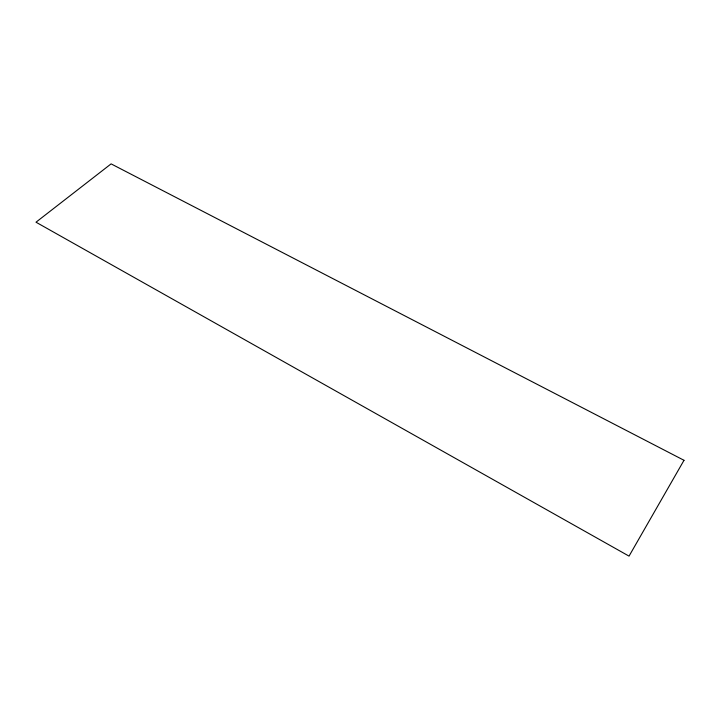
<?xml version="1.0" encoding="UTF-8"?>
<svg xmlns="http://www.w3.org/2000/svg" width="720" height="720" viewBox="0 0 720 720"><rect width="100%" height="100%" fill="white"/><g stroke="black" fill="none" stroke-linecap="round" stroke-linejoin="round"><path stroke-width="1.08" d="M684 460.296L629.037 556.128L36 222.201L111.096 163.872L684 460.296"/></g></svg>
